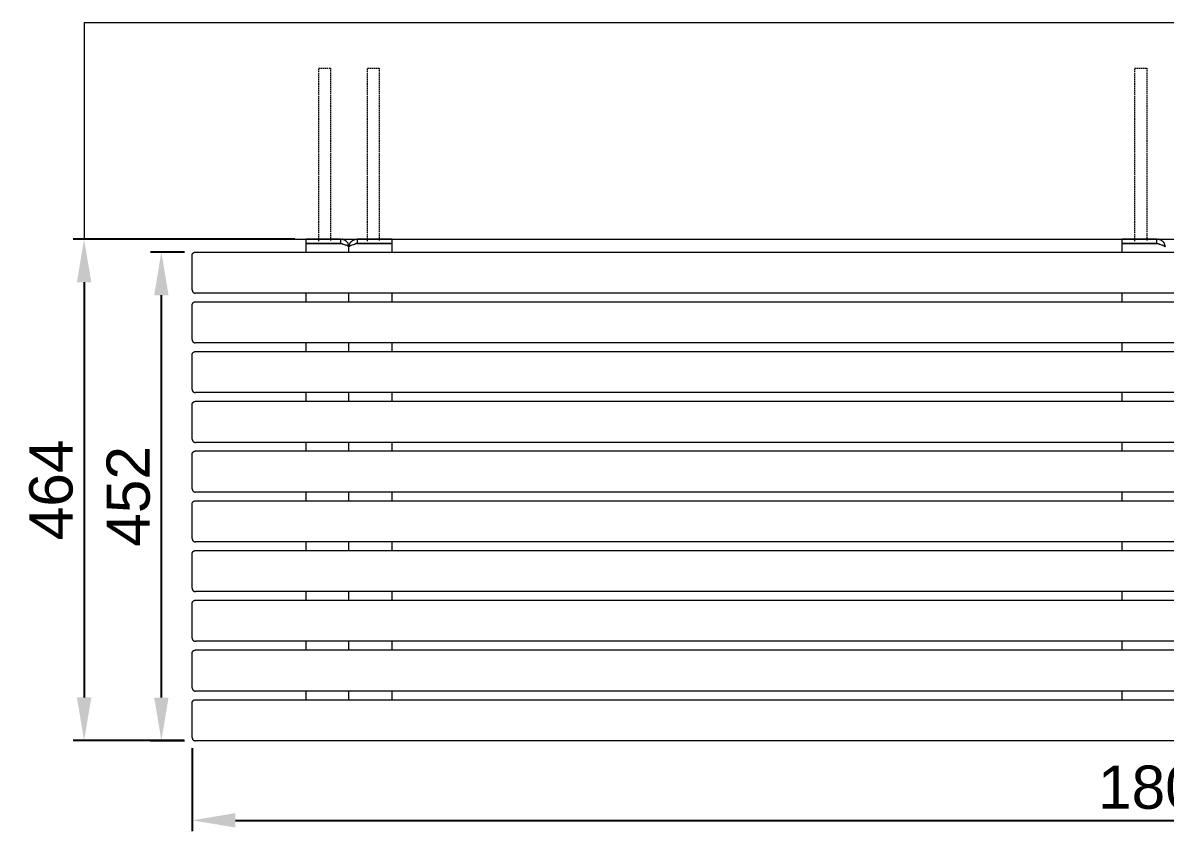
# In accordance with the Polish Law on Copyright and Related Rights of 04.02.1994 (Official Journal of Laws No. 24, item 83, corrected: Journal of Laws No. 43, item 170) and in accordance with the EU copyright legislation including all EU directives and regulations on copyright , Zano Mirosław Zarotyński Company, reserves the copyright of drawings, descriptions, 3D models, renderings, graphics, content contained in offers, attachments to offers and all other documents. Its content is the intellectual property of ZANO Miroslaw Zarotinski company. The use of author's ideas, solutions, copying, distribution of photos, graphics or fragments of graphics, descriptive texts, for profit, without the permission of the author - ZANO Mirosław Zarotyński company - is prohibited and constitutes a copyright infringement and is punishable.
# Model space of a CAD drawing. Header units: millimetres. Extents: x -244 to 4312, y 246 to 2799.
# Drawn here: x 3 to 1060, y 246 to 994 of the extents above; entities that cross this region are included whole.
import ezdxf

# ---------------------------------------------------------------- set-up
doc = ezdxf.new("R2010")
doc.units = ezdxf.units.MM
doc.linetypes.add('HIDDEN', pattern=[1.905, 1.27, -0.635])
for name, color, linetype, lineweight in [('ZANO_R', 7, 'Continuous', 0), ('ZANO_R_przerywana', 7, 'HIDDEN', 0), ('ZANO_W', 1, 'Continuous', 0)]:
    doc.layers.add(name, color=color, linetype=linetype, lineweight=lineweight)
doc.styles.add('Arial', font='arial.ttf')
doc.styles.get("Standard").update_dxf_attribs({"font": 'ARIALUNI.TTF'})
doc.dimstyles.new('pl i ang', dxfattribs={"dimtxt": 50, "dimasz": 50, "dimexe": 1.25, "dimexo": 0.625, "dimgap": 10, "dimtad": 1, "dimtoh": 1, "dimtxsty": 'Standard', "dimcen": 2.5, "dimclrd": 1, "dimclre": 1, "dimclrt": 1, "dimadec": 0, "dimazin": 0, "dimtfac": 1, "dimtmove": 0, "dimatfit": 3, "dimfxl": 1, "dimarcsym": 1})

# ---------------------------------------------------------------- blocks, each defined once
blk = doc.blocks.new('*D440')
at = {"layer": 'ZANO_W', "color": 1, "lineweight": -2}
for p, q in [((255, 793.6), (50, 793.6)), ((60, 753.6), (60, 369.7)), ((152.1, 329.7), (50, 329.7))]:
    blk.add_line(p, q, dxfattribs=at)
at = {"layer": 'ZANO_W', "color": 1}
for points in [[(66.7, 753.6), (53.3, 753.6), (60, 793.6)], [(53.3, 369.7), (66.7, 369.7), (60, 329.7)]]:
    blk.add_solid(points, dxfattribs=at)
at = {"layer": 'ZANO_W', "color": 1, "insert": (29.6, 561.6), "char_height": 40, "attachment_point": 5, "rotation": 90, "style": 'Arial'}
blk.add_mtext('464', dxfattribs=at)
blk = doc.blocks.new('*D441')
at = {"layer": 'ZANO_W', "color": 1, "lineweight": -2}
for p, q in [((160, 322.6), (160, 246)), ((1960, 322.6), (1960, 246)), ((200, 256), (1920, 256))]:
    blk.add_line(p, q, dxfattribs=at)
at = {"layer": 'ZANO_W', "color": 1}
for points in [[(200, 262.7), (200, 249.3), (160, 256)], [(1920, 249.3), (1920, 262.7), (1960, 256)]]:
    blk.add_solid(points, dxfattribs=at)
at = {"layer": 'ZANO_W', "color": 1, "insert": (1060, 286.4), "char_height": 40, "attachment_point": 5, "style": 'Arial'}
blk.add_mtext('1800', dxfattribs=at)
blk = doc.blocks.new('*D442')
at = {"layer": 'ZANO_W', "color": 1, "lineweight": -2}
for p, q in [((153, 781.6), (121.5, 781.6)), ((131.5, 369.6), (131.5, 741.6)), ((153, 329.6), (121.5, 329.6))]:
    blk.add_line(p, q, dxfattribs=at)
at = {"layer": 'ZANO_W', "color": 1}
for points in [[(138.1, 741.6), (124.8, 741.6), (131.5, 781.6)], [(124.8, 369.6), (138.1, 369.6), (131.5, 329.6)]]:
    blk.add_solid(points, dxfattribs=at)
at = {"layer": 'ZANO_W', "color": 1, "insert": (101, 555.6), "char_height": 40, "attachment_point": 5, "rotation": 90, "style": 'Arial'}
blk.add_mtext('452', dxfattribs=at)

msp = doc.modelspace()

# ---------------------------------------------------------------- linework, layer by layer
at = {"layer": 'ZANO_R'}
for p, q in [((60, 993.6), (60, 793.6)), ((2060, 993.6), (60, 993.6)), ((60, 793.6), (2060, 793.6)), ((297.4, 793.6), (265, 793.6)), ((265, 793.6), (265, 789.6)), ((297.4, 793.6), (297.6, 793.6)), ((297.4, 789.6), (297.4, 793.6)), ((297.6, 793.6), (297.9, 793.6)), ((297.9, 793.6), (298.1, 793.5)), ((298.1, 793.5), (298.3, 793.5)), ((298.3, 793.5), (298.6, 793.5)), ((298.6, 793.5), (298.8, 793.4)), ((299, 793.4), (298.8, 793.4)), ((299.2, 793.4), (299, 793.4)), ((299.3, 793.3), (299.2, 793.4)), ((299.3, 793.3), (299.6, 793.3)), ((299.6, 793.3), (299.8, 793.2)), ((299.8, 793.2), (300, 793.1)), ((300.3, 793), (300, 793.1)), ((300.5, 792.9), (300.3, 793)), ((300.7, 792.8), (300.5, 792.9)), ((301, 792.7), (300.7, 792.8)), ((301.2, 792.6), (301, 792.7)), ((301.4, 792.4), (301.2, 792.6)), ((308.5, 792.4), (308.7, 792.5)), ((308.7, 792.5), (308.9, 792.6)), ((308.9, 792.6), (309.1, 792.7)), ((309.1, 792.7), (309.4, 792.8)), ((309.4, 792.8), (309.6, 792.9)), ((309.6, 792.9), (309.8, 793)), ((309.8, 793), (310, 793.1)), ((310, 793.1), (310.2, 793.2)), ((310.2, 793.2), (310.4, 793.2)), ((310.4, 793.2), (310.6, 793.3)), ((310.6, 793.3), (310.8, 793.3)), ((310.8, 793.3), (310.9, 793.4)), ((310.9, 793.4), (311.1, 793.4)), ((311.1, 793.4), (311.4, 793.5)), ((311.4, 793.5), (311.6, 793.5)), ((311.6, 793.5), (311.9, 793.5)), ((311.9, 793.5), (312.1, 793.6)), ((312.1, 793.6), (312.4, 793.6)), ((312.4, 793.6), (312.6, 793.6)), ((312.6, 793.6), (312.6, 789.6)), ((345, 793.6), (312.6, 793.6)), ((345, 789.6), (345, 793.6)), ((1052.4, 793.6), (1020, 793.6)), ((1020, 793.6), (1020, 789.6)), ((1052.4, 793.6), (1052.6, 793.6)), ((1052.4, 789.6), (1052.4, 793.6)), ((1052.6, 793.6), (1052.9, 793.6)), ((1052.9, 793.6), (1053.1, 793.5)), ((1053.1, 793.5), (1053.3, 793.5)), ((1053.3, 793.5), (1053.6, 793.5)), ((1053.6, 793.5), (1053.8, 793.4)), ((1054, 793.4), (1053.8, 793.4)), ((1054.2, 793.4), (1054, 793.4)), ((1054.3, 793.3), (1054.2, 793.4)), ((1054.3, 793.3), (1054.6, 793.3)), ((1054.6, 793.3), (1054.8, 793.2)), ((1054.8, 793.2), (1055, 793.1)), ((1055.3, 793), (1055, 793.1)), ((1055.5, 792.9), (1055.3, 793)), ((1055.7, 792.8), (1055.5, 792.9)), ((1056, 792.7), (1055.7, 792.8)), ((1056.2, 792.6), (1056, 792.7)), ((1056.4, 792.4), (1056.2, 792.6)), ((297.4, 789.6), (265, 789.6)), ((265, 789.5), (297.4, 789.5)), ((265, 789.5), (265, 781.6)), ((297.4, 789.6), (297.5, 789.6)), ((300.8, 788.4), (297.4, 789.5)), ((297.5, 789.6), (297.7, 789.6)), ((297.7, 789.6), (297.8, 789.5)), ((297.8, 789.5), (297.9, 789.5)), ((297.9, 789.5), (298, 789.5)), ((298, 789.5), (298.1, 789.5)), ((298.1, 789.5), (298.3, 789.5)), ((298.3, 789.5), (298.4, 789.4)), ((298.4, 789.4), (298.5, 789.4)), ((298.5, 789.4), (298.6, 789.4)), ((298.6, 789.4), (298.7, 789.3)), ((298.7, 789.3), (298.9, 789.3)), ((298.9, 789.3), (299, 789.2)), ((299, 789.2), (299.1, 789.2)), ((299.1, 789.2), (299.2, 789.1)), ((299.2, 789.1), (299.3, 789)), ((299.3, 789), (299.4, 789)), ((299.4, 789), (299.5, 788.9)), ((299.5, 788.9), (299.6, 788.8)), ((301.9, 788), (300.8, 788.4)), ((301.6, 792.3), (301.4, 792.4)), ((301.8, 792.1), (301.6, 792.3)), ((302, 792), (301.8, 792.1)), ((302.4, 787.9), (301.9, 788)), ((302.2, 791.8), (302, 792)), ((302.4, 791.7), (302.2, 791.8)), ((302.6, 791.5), (302.4, 791.7)), ((302.9, 787.7), (302.4, 787.9)), ((302.8, 791.3), (302.6, 791.5)), ((303, 791.1), (302.8, 791.3)), ((303.3, 787.5), (302.9, 787.7)), ((303, 791.1), (303.1, 791)), ((303.1, 791), (303.3, 790.8)), ((303.3, 790.8), (303.5, 790.6)), ((303.5, 787.4), (303.3, 787.5)), ((303.6, 790.4), (303.5, 790.6)), ((303.7, 787.3), (303.5, 787.4)), ((303.7, 790.3), (303.6, 790.4)), ((303.8, 790.1), (303.7, 790.3)), ((303.8, 787.2), (303.7, 787.3)), ((303.8, 790.1), (303.9, 790)), ((304, 787.1), (303.8, 787.2)), ((303.9, 790), (304, 789.8)), ((304, 789.8), (304.1, 789.6)), ((304.1, 787), (304, 787.1)), ((304.2, 789.4), (304.1, 789.6)), ((304.2, 787), (304.1, 787)), ((304.3, 789.2), (304.2, 789.4)), ((304.3, 787), (304.2, 787)), ((304.4, 789), (304.3, 789.2)), ((304.3, 786.9), (304.3, 787)), ((304.4, 786.9), (304.3, 786.9)), ((304.5, 788.8), (304.4, 789)), ((304.4, 786.8), (304.4, 786.9)), ((304.5, 786.8), (304.4, 786.8)), ((304.6, 788.5), (304.5, 788.8)), ((304.5, 786.7), (304.5, 786.8)), ((304.6, 786.7), (304.5, 786.7)), ((304.6, 788.3), (304.6, 788.5)), ((304.7, 788.1), (304.6, 788.3)), ((304.7, 786.6), (304.6, 786.7)), ((304.6, 786.7), (304.6, 786.7)), ((304.8, 787.8), (304.7, 788.1)), ((304.8, 786.5), (304.7, 786.6)), ((304.7, 786.6), (304.7, 786.6)), ((304.8, 787.6), (304.8, 787.8)), ((304.9, 787.4), (304.8, 787.6)), ((304.8, 786.4), (304.8, 786.5)), ((304.8, 786.5), (304.8, 786.5)), ((304.8, 786.5), (304.8, 786.5)), ((304.8, 786.5), (304.8, 786.5)), ((304.9, 786.4), (304.8, 786.4)), ((304.8, 786.4), (304.8, 786.4)), ((304.9, 787.4), (304.9, 787.2)), ((304.9, 787.2), (304.9, 787)), ((304.9, 787), (305, 786.8)), ((304.9, 786.3), (304.9, 786.4)), ((304.9, 786.4), (304.9, 786.4)), ((304.9, 786.4), (304.9, 786.4)), ((304.9, 786.3), (304.9, 786.3)), ((304.9, 786.3), (304.9, 786.3)), ((304.9, 786.3), (304.9, 786.3)), ((305, 786.7), (305.1, 787)), ((305, 786.5), (305, 786.8)), ((305, 786.5), (305, 786.7)), ((305, 786.2), (305, 786.5)), ((305, 786.3), (305, 786.5)), ((305, 786), (305, 786.3)), ((305, 786), (305, 786.2)), ((305, 786), (305, 786)), ((305, 786), (305, 786)), ((305, 781.6), (305, 786)), ((305.1, 787.5), (305.2, 787.7)), ((305.1, 787.2), (305.1, 787.5)), ((305.1, 787), (305.1, 787.2)), ((305.2, 786.4), (305.1, 786.4)), ((305.1, 786.4), (305.1, 786.4)), ((305.1, 786.4), (305.1, 786.4)), ((305.1, 786.4), (305.1, 786.3)), ((305.1, 786.3), (305.1, 786.3)), ((305.1, 786.3), (305.1, 786.3)), ((305.2, 787.7), (305.3, 787.9)), ((305.3, 786.6), (305.2, 786.5)), ((305.2, 786.5), (305.2, 786.5)), ((305.2, 786.5), (305.2, 786.5)), ((305.2, 786.5), (305.2, 786.5)), ((305.2, 786.5), (305.2, 786.4)), ((305.3, 788.2), (305.4, 788.4)), ((305.3, 787.9), (305.3, 788.2)), ((305.4, 786.7), (305.3, 786.6)), ((305.3, 786.6), (305.3, 786.6)), ((305.3, 786.6), (305.3, 786.6)), ((305.4, 788.4), (305.5, 788.6)), ((305.5, 786.8), (305.4, 786.7)), ((305.4, 786.7), (305.4, 786.7)), ((305.5, 788.6), (305.6, 788.9)), ((305.6, 786.9), (305.5, 786.8)), ((305.5, 786.8), (305.5, 786.8)), ((305.6, 788.9), (305.7, 789.1)), ((305.7, 786.9), (305.6, 786.9)), ((305.6, 786.9), (305.6, 786.9)), ((305.7, 789.1), (305.8, 789.3)), ((305.8, 787), (305.7, 786.9)), ((305.8, 789.3), (305.9, 789.6)), ((305.9, 787.1), (305.8, 787)), ((305.8, 787), (305.8, 787)), ((305.9, 789.6), (306, 789.8)), ((306.1, 787.2), (305.9, 787.1)), ((306, 789.8), (306.1, 790)), ((306.1, 790), (306.3, 790.2)), ((306.2, 787.2), (306.1, 787.2)), ((306.4, 787.3), (306.2, 787.2)), ((306.3, 790.2), (306.4, 790.3)), ((306.4, 790.3), (306.5, 790.5)), ((306.6, 787.4), (306.4, 787.3)), ((306.5, 790.5), (306.6, 790.6)), ((306.6, 790.6), (306.7, 790.8)), ((306.7, 787.5), (306.6, 787.4)), ((306.7, 790.8), (306.8, 790.9)), ((307.1, 787.7), (306.7, 787.5)), ((306.8, 790.9), (307, 791.1)), ((307, 791.1), (307.1, 791.3)), ((307.1, 791.3), (307.3, 791.4)), ((307.6, 787.9), (307.1, 787.7)), ((307.3, 791.4), (307.5, 791.6)), ((307.5, 791.6), (307.7, 791.8)), ((308.1, 788), (307.6, 787.9)), ((307.7, 791.8), (307.9, 791.9)), ((307.9, 791.9), (308.1, 792.1)), ((308.1, 792.1), (308.3, 792.2)), ((309.2, 788.4), (308.1, 788)), ((308.3, 792.2), (308.5, 792.4)), ((312.6, 789.5), (309.2, 788.4)), ((310.5, 788.9), (310.4, 788.8)), ((310.6, 789), (310.5, 788.9)), ((310.7, 789), (310.6, 789)), ((310.8, 789.1), (310.7, 789)), ((310.9, 789.2), (310.8, 789.1)), ((311, 789.2), (310.9, 789.2)), ((311.1, 789.3), (311, 789.2)), ((311.3, 789.3), (311.1, 789.3)), ((311.4, 789.4), (311.3, 789.3)), ((311.5, 789.4), (311.4, 789.4)), ((311.6, 789.4), (311.5, 789.4)), ((311.7, 789.5), (311.6, 789.4)), ((311.9, 789.5), (311.7, 789.5)), ((312, 789.5), (311.9, 789.5)), ((312.1, 789.5), (312, 789.5)), ((312.2, 789.5), (312.1, 789.5)), ((312.4, 789.6), (312.2, 789.5)), ((312.5, 789.6), (312.4, 789.6)), ((312.6, 789.6), (312.5, 789.6)), ((345, 789.6), (312.6, 789.6)), ((312.6, 789.5), (345, 789.5)), ((345, 781.6), (345, 789.5)), ((1052.4, 789.6), (1020, 789.6)), ((1020, 789.5), (1052.4, 789.5)), ((1020, 789.5), (1020, 781.6)), ((1052.4, 789.6), (1052.5, 789.6)), ((1055.2, 788.6), (1052.4, 789.5)), ((1052.5, 789.6), (1052.7, 789.6)), ((1052.7, 789.6), (1052.8, 789.5)), ((1052.8, 789.5), (1052.9, 789.5)), ((1052.9, 789.5), (1053, 789.5)), ((1053, 789.5), (1053.1, 789.5)), ((1053.1, 789.5), (1053.3, 789.5)), ((1053.3, 789.5), (1053.4, 789.4)), ((1053.4, 789.4), (1053.5, 789.4)), ((1053.5, 789.4), (1053.6, 789.4)), ((1053.6, 789.4), (1053.7, 789.3)), ((1053.7, 789.3), (1053.9, 789.3)), ((1053.9, 789.3), (1054, 789.2)), ((1054, 789.2), (1054.1, 789.2)), ((1054.1, 789.2), (1054.2, 789.1)), ((1054.2, 789.1), (1054.3, 789)), ((1054.3, 789), (1054.4, 789)), ((1054.4, 789), (1054.5, 788.9)), ((1054.5, 788.9), (1054.6, 788.8)), ((1056.1, 788.3), (1055.2, 788.6)), ((1057, 788), (1056.1, 788.3)), ((1056.6, 792.3), (1056.4, 792.4)), ((1056.8, 792.1), (1056.6, 792.3)), ((1057, 792), (1056.8, 792.1)), ((1057.2, 791.8), (1057, 792)), ((1057.4, 787.9), (1057, 788)), ((1057.4, 791.7), (1057.2, 791.8)), ((1057.6, 791.5), (1057.4, 791.7)), ((1057.8, 787.7), (1057.4, 787.9)), ((1057.8, 791.3), (1057.6, 791.5)), ((1058, 791.1), (1057.8, 791.3)), ((1058.1, 787.6), (1057.8, 787.7)), ((1058, 791.1), (1058.1, 791)), ((1058.1, 791), (1058.3, 790.8)), ((1058.5, 787.4), (1058.1, 787.6)), ((1058.3, 790.8), (1058.5, 790.6)), ((1058.6, 790.4), (1058.5, 790.6)), ((1058.7, 787.3), (1058.5, 787.4)), ((1058.7, 790.3), (1058.6, 790.4)), ((1058.8, 790.1), (1058.7, 790.3)), ((1058.9, 787.2), (1058.7, 787.3)), ((1058.8, 790.1), (1058.9, 790)), ((1058.9, 790), (1059, 789.8)), ((1059, 787.1), (1058.9, 787.2)), ((1059, 789.8), (1059.1, 789.6)), ((1059.1, 787.1), (1059, 787.1)), ((1059.2, 789.4), (1059.1, 789.6)), ((1059.2, 787), (1059.1, 787.1)), ((1059.3, 789.2), (1059.2, 789.4)), ((1059.3, 786.9), (1059.2, 787)), ((1059.4, 789), (1059.3, 789.2)), ((1059.4, 786.9), (1059.3, 786.9)), ((1059.5, 788.8), (1059.4, 789)), ((1059.4, 786.9), (1059.5, 786.8)), ((1059.6, 788.5), (1059.5, 788.8)), ((1059.6, 786.7), (1059.5, 786.8)), ((1059.5, 786.8), (1059.5, 786.8)), ((1059.5, 786.8), (1059.5, 786.8)), ((1059.6, 788.3), (1059.6, 788.5)), ((1059.7, 788.1), (1059.6, 788.3)), ((1059.7, 786.6), (1059.6, 786.7)), ((1059.6, 786.7), (1059.6, 786.7)), ((1059.8, 787.8), (1059.7, 788.1)), ((1059.8, 786.5), (1059.7, 786.6)), ((1059.7, 786.6), (1059.7, 786.6)), ((1059.7, 786.6), (1059.7, 786.6)), ((1059.8, 787.6), (1059.8, 787.8)), ((1059.9, 787.4), (1059.8, 787.6)), ((1059.8, 786.4), (1059.8, 786.5)), ((1059.8, 786.5), (1059.8, 786.5)), ((1059.9, 786.4), (1059.8, 786.4)), ((1059.9, 787.4), (1059.9, 787.2)), ((1059.9, 787.2), (1059.9, 787)), ((1059.9, 787), (1060, 786.8)), ((1059.9, 786.3), (1059.9, 786.4)), ((1059.9, 786.4), (1059.9, 786.4)), ((1059.9, 786.3), (1059.9, 786.3)), ((160, 779.1), (160.1, 779.2)), ((160, 779), (160, 779.1)), ((160, 778.9), (160, 779)), ((160, 778.8), (160, 778.9)), ((160, 778.7), (160, 778.8)), ((160, 778.6), (160, 778.7)), ((160, 746.6), (160, 778.6)), ((160.1, 779.5), (160.2, 779.6)), ((160.1, 779.4), (160.1, 779.5)), ((160.1, 779.3), (160.1, 779.4)), ((160.1, 779.2), (160.1, 779.3)), ((160.2, 779.7), (160.3, 779.8)), ((160.2, 779.6), (160.2, 779.7)), ((160.3, 779.9), (160.4, 780)), ((160.3, 779.8), (160.3, 779.9)), ((160.3, 779.9), (160.3, 779.9)), ((160.4, 780.1), (160.5, 780.2)), ((160.4, 780), (160.4, 780.1)), ((160.5, 780.2), (160.6, 780.3)), ((160.6, 780.4), (160.7, 780.5)), ((160.6, 780.3), (160.6, 780.4)), ((160.7, 780.5), (160.8, 780.6)), ((160.7, 780.5), (160.7, 780.5)), ((160.8, 780.6), (160.9, 780.7)), ((160.9, 780.7), (161, 780.8)), ((161, 780.8), (161.1, 780.9)), ((161, 780.8), (161, 780.8)), ((161.1, 780.9), (161.2, 781)), ((161.2, 781), (161.3, 781)), ((161.3, 781), (161.4, 781.1)), ((161.4, 781.1), (161.5, 781.2)), ((161.4, 781.1), (161.4, 781.1)), ((161.5, 781.2), (161.6, 781.2)), ((161.6, 781.2), (161.7, 781.3)), ((161.7, 781.3), (161.8, 781.3)), ((161.8, 781.3), (161.9, 781.4)), ((161.9, 781.4), (162, 781.4)), ((162, 781.4), (162.1, 781.4)), ((162.1, 781.4), (162.2, 781.5)), ((162.2, 781.5), (162.3, 781.5)), ((162.3, 781.5), (162.4, 781.5)), ((162.4, 781.5), (162.5, 781.5)), ((162.5, 781.5), (162.6, 781.5)), ((162.6, 781.5), (162.7, 781.6)), ((162.7, 781.6), (162.8, 781.6)), ((162.8, 781.6), (162.9, 781.6)), ((162.9, 781.6), (163, 781.6)), ((163, 781.6), (1957, 781.6)), ((160, 746.6), (160, 746.5)), ((160, 746.5), (160, 746.4)), ((160, 746.4), (160, 746.3)), ((160, 746.3), (160, 746.2)), ((160, 746.2), (160, 746.1)), ((160, 746.1), (160.1, 746)), ((160.1, 746), (160.1, 745.9)), ((160.1, 745.9), (160.1, 745.8)), ((160.1, 745.8), (160.1, 745.7)), ((160.1, 745.7), (160.2, 745.6)), ((160.2, 745.6), (160.2, 745.5)), ((160.2, 745.5), (160.3, 745.4)), ((160.3, 745.4), (160.3, 745.3)), ((160.3, 745.3), (160.3, 745.2)), ((160.3, 745.2), (160.4, 745.1)), ((160.4, 745.1), (160.4, 745)), ((160.4, 745), (160.5, 744.9)), ((160.5, 744.9), (160.6, 744.8)), ((160.6, 744.8), (160.6, 744.8)), ((160.6, 744.8), (160.7, 744.7)), ((160.7, 744.7), (160.7, 744.6)), ((160.7, 744.6), (160.8, 744.5)), ((160.8, 744.5), (160.9, 744.4)), ((160.9, 744.4), (161, 744.4)), ((161, 744.4), (161, 744.3)), ((161, 744.3), (161.1, 744.2)), ((161.1, 744.2), (161.2, 744.2)), ((161.2, 744.2), (161.3, 744.1)), ((161.3, 744.1), (161.4, 744.1)), ((161.4, 744.1), (161.4, 744)), ((161.4, 744), (161.5, 744)), ((161.5, 744), (161.6, 743.9)), ((161.6, 743.9), (161.7, 743.9)), ((161.7, 743.9), (161.8, 743.8)), ((161.8, 743.8), (161.9, 743.8)), ((161.9, 743.8), (162, 743.7)), ((162, 743.7), (162.1, 743.7)), ((162.1, 743.7), (162.2, 743.7)), ((162.2, 743.7), (162.3, 743.7)), ((162.3, 743.7), (162.4, 743.6)), ((162.4, 743.6), (162.5, 743.6)), ((162.5, 743.6), (162.6, 743.6)), ((162.6, 743.6), (162.7, 743.6)), ((162.7, 743.6), (162.8, 743.6)), ((162.8, 743.6), (162.9, 743.6)), ((162.9, 743.6), (163, 743.6)), ((1957, 743.6), (163, 743.6)), ((265, 743.6), (265, 735.6)), ((305, 735.6), (305, 743.6)), ((345, 735.6), (345, 743.6)), ((1020, 743.6), (1020, 735.6)), ((160, 733.1), (160.1, 733.2)), ((160, 733), (160, 733.1)), ((160, 732.9), (160, 733)), ((160, 732.8), (160, 732.9)), ((160, 732.7), (160, 732.8)), ((160, 732.6), (160, 732.7)), ((160, 700.6), (160, 732.6)), ((160.1, 733.5), (160.2, 733.6)), ((160.1, 733.4), (160.1, 733.5)), ((160.1, 733.3), (160.1, 733.4)), ((160.1, 733.2), (160.1, 733.3)), ((160.2, 733.7), (160.3, 733.8)), ((160.2, 733.6), (160.2, 733.7)), ((160.3, 733.9), (160.4, 734)), ((160.3, 733.8), (160.3, 733.9)), ((160.3, 733.9), (160.3, 733.9)), ((160.4, 734.1), (160.5, 734.2)), ((160.4, 734), (160.4, 734.1)), ((160.5, 734.2), (160.6, 734.3)), ((160.6, 734.4), (160.7, 734.5)), ((160.6, 734.3), (160.6, 734.4)), ((160.7, 734.5), (160.8, 734.6)), ((160.7, 734.5), (160.7, 734.5)), ((160.8, 734.6), (160.9, 734.7)), ((160.9, 734.7), (161, 734.8)), ((161, 734.8), (161.1, 734.9)), ((161, 734.8), (161, 734.8)), ((161.1, 734.9), (161.2, 735)), ((161.2, 735), (161.3, 735)), ((161.3, 735), (161.4, 735.1)), ((161.4, 735.1), (161.5, 735.2)), ((161.4, 735.1), (161.4, 735.1)), ((161.5, 735.2), (161.6, 735.2)), ((161.6, 735.2), (161.7, 735.3)), ((161.7, 735.3), (161.8, 735.3)), ((161.8, 735.3), (161.9, 735.4)), ((161.9, 735.4), (162, 735.4)), ((162, 735.4), (162.1, 735.4)), ((162.1, 735.4), (162.2, 735.5)), ((162.2, 735.5), (162.3, 735.5)), ((162.3, 735.5), (162.4, 735.5)), ((162.4, 735.5), (162.5, 735.5)), ((162.5, 735.5), (162.6, 735.5)), ((162.6, 735.5), (162.7, 735.6)), ((162.7, 735.6), (162.8, 735.6)), ((162.8, 735.6), (162.9, 735.6)), ((162.9, 735.6), (163, 735.6)), ((163, 735.6), (1957, 735.6)), ((160, 700.6), (160, 700.5)), ((160, 700.5), (160, 700.4)), ((160, 700.4), (160, 700.3)), ((160, 700.3), (160, 700.2)), ((160, 700.2), (160, 700.1)), ((160, 700.1), (160.1, 700)), ((160.1, 700), (160.1, 699.9)), ((160.1, 699.9), (160.1, 699.8)), ((160.1, 699.8), (160.1, 699.7)), ((160.1, 699.7), (160.2, 699.6)), ((160.2, 699.6), (160.2, 699.5)), ((160.2, 699.5), (160.3, 699.4)), ((160.3, 699.4), (160.3, 699.3)), ((160.3, 699.3), (160.3, 699.2)), ((160.3, 699.2), (160.4, 699.1)), ((160.4, 699.1), (160.4, 699)), ((160.4, 699), (160.5, 698.9)), ((160.5, 698.9), (160.6, 698.8)), ((160.6, 698.8), (160.6, 698.8)), ((160.6, 698.8), (160.7, 698.7)), ((160.7, 698.7), (160.7, 698.6)), ((160.7, 698.6), (160.8, 698.5)), ((160.8, 698.5), (160.9, 698.4)), ((160.9, 698.4), (161, 698.4)), ((161, 698.4), (161, 698.3)), ((161, 698.3), (161.1, 698.2)), ((161.1, 698.2), (161.2, 698.2)), ((161.2, 698.2), (161.3, 698.1)), ((161.3, 698.1), (161.4, 698.1)), ((161.4, 698.1), (161.4, 698)), ((161.4, 698), (161.5, 698)), ((161.5, 698), (161.6, 697.9)), ((161.6, 697.9), (161.7, 697.9)), ((161.7, 697.9), (161.8, 697.8)), ((161.8, 697.8), (161.9, 697.8)), ((161.9, 697.8), (162, 697.7)), ((162, 697.7), (162.1, 697.7)), ((162.1, 697.7), (162.2, 697.7)), ((162.2, 697.7), (162.3, 697.7)), ((162.3, 697.7), (162.4, 697.6)), ((162.4, 697.6), (162.5, 697.6)), ((162.5, 697.6), (162.6, 697.6)), ((162.6, 697.6), (162.7, 697.6)), ((162.7, 697.6), (162.8, 697.6)), ((162.8, 697.6), (162.9, 697.6)), ((162.9, 697.6), (163, 697.6)), ((1957, 697.6), (163, 697.6)), ((265, 697.6), (265, 689.6)), ((305, 689.6), (305, 697.6)), ((345, 689.6), (345, 697.6)), ((1020, 697.6), (1020, 689.6)), ((160, 687.1), (160.1, 687.2)), ((160, 687), (160, 687.1)), ((160, 686.9), (160, 687)), ((160, 686.8), (160, 686.9)), ((160.1, 687.5), (160.2, 687.6)), ((160.1, 687.4), (160.1, 687.5)), ((160.1, 687.3), (160.1, 687.4)), ((160.1, 687.2), (160.1, 687.3)), ((160.2, 687.7), (160.3, 687.8)), ((160.2, 687.6), (160.2, 687.7)), ((160.3, 687.9), (160.4, 688)), ((160.3, 687.8), (160.3, 687.9)), ((160.3, 687.9), (160.3, 687.9)), ((160.4, 688.1), (160.5, 688.2)), ((160.4, 688), (160.4, 688.1)), ((160.5, 688.2), (160.6, 688.3)), ((160.6, 688.4), (160.7, 688.5)), ((160.6, 688.3), (160.6, 688.4)), ((160.7, 688.5), (160.8, 688.6)), ((160.7, 688.5), (160.7, 688.5)), ((160.8, 688.6), (160.9, 688.7)), ((160.9, 688.7), (161, 688.8)), ((161, 688.8), (161.1, 688.9)), ((161, 688.8), (161, 688.8)), ((161.1, 688.9), (161.2, 689)), ((161.2, 689), (161.3, 689)), ((161.3, 689), (161.4, 689.1)), ((161.4, 689.1), (161.5, 689.2)), ((161.4, 689.1), (161.4, 689.1)), ((161.5, 689.2), (161.6, 689.2)), ((161.6, 689.2), (161.7, 689.3)), ((161.7, 689.3), (161.8, 689.3)), ((161.8, 689.3), (161.9, 689.4)), ((161.9, 689.4), (162, 689.4)), ((162, 689.4), (162.1, 689.4)), ((162.1, 689.4), (162.2, 689.5)), ((162.2, 689.5), (162.3, 689.5)), ((162.3, 689.5), (162.4, 689.5)), ((162.4, 689.5), (162.5, 689.5)), ((162.5, 689.5), (162.6, 689.5)), ((162.6, 689.5), (162.7, 689.6)), ((162.7, 689.6), (162.8, 689.6)), ((162.8, 689.6), (162.9, 689.6)), ((162.9, 689.6), (163, 689.6)), ((163, 689.6), (1957, 689.6)), ((160, 686.7), (160, 686.8)), ((160, 686.6), (160, 686.7)), ((160, 654.6), (160, 686.6)), ((160, 654.6), (160, 654.5)), ((160, 654.5), (160, 654.4)), ((160, 654.4), (160, 654.3)), ((160, 654.3), (160, 654.2)), ((160, 654.2), (160, 654.1)), ((160, 654.1), (160.1, 654)), ((160.1, 654), (160.1, 653.9)), ((160.1, 653.9), (160.1, 653.8)), ((160.1, 653.8), (160.1, 653.7)), ((160.1, 653.7), (160.2, 653.6)), ((160.2, 653.6), (160.2, 653.5)), ((160.2, 653.5), (160.3, 653.4)), ((160.3, 653.4), (160.3, 653.3)), ((160.3, 653.3), (160.3, 653.2)), ((160.3, 653.2), (160.4, 653.1)), ((160.4, 653.1), (160.4, 653)), ((160.4, 653), (160.5, 652.9)), ((160.5, 652.9), (160.6, 652.8)), ((160.6, 652.8), (160.6, 652.8)), ((160.6, 652.8), (160.7, 652.7)), ((160.7, 652.7), (160.7, 652.6)), ((160.7, 652.6), (160.8, 652.5)), ((160.8, 652.5), (160.9, 652.4)), ((160.9, 652.4), (161, 652.4)), ((161, 652.4), (161, 652.3)), ((161, 652.3), (161.1, 652.2)), ((161.1, 652.2), (161.2, 652.2)), ((161.2, 652.2), (161.3, 652.1)), ((161.3, 652.1), (161.4, 652.1)), ((161.4, 652.1), (161.4, 652)), ((161.4, 652), (161.5, 652)), ((161.5, 652), (161.6, 651.9)), ((161.6, 651.9), (161.7, 651.9)), ((161.7, 651.9), (161.8, 651.8)), ((161.8, 651.8), (161.9, 651.8)), ((161.9, 651.8), (162, 651.7)), ((162, 651.7), (162.1, 651.7)), ((162.1, 651.7), (162.2, 651.7)), ((162.2, 651.7), (162.3, 651.7)), ((162.3, 651.7), (162.4, 651.6)), ((162.4, 651.6), (162.5, 651.6)), ((162.5, 651.6), (162.6, 651.6)), ((162.6, 651.6), (162.7, 651.6)), ((162.7, 651.6), (162.8, 651.6)), ((162.8, 651.6), (162.9, 651.6)), ((162.9, 651.6), (163, 651.6)), ((1957, 651.6), (163, 651.6)), ((265, 651.6), (265, 643.6)), ((305, 643.6), (305, 651.6)), ((345, 643.6), (345, 651.6)), ((1020, 651.6), (1020, 643.6)), ((160, 641.1), (160.1, 641.2)), ((160, 641), (160, 641.1)), ((160, 640.9), (160, 641)), ((160, 640.8), (160, 640.9)), ((160, 640.7), (160, 640.8)), ((160, 640.6), (160, 640.7)), ((160, 608.6), (160, 640.6)), ((160.1, 641.5), (160.2, 641.6)), ((160.1, 641.4), (160.1, 641.5)), ((160.1, 641.3), (160.1, 641.4)), ((160.1, 641.2), (160.1, 641.3)), ((160.2, 641.7), (160.3, 641.8)), ((160.2, 641.6), (160.2, 641.7)), ((160.3, 641.9), (160.4, 642)), ((160.3, 641.8), (160.3, 641.9)), ((160.3, 641.9), (160.3, 641.9)), ((160.4, 642.1), (160.5, 642.2)), ((160.4, 642), (160.4, 642.1)), ((160.5, 642.2), (160.6, 642.3)), ((160.6, 642.4), (160.7, 642.5)), ((160.6, 642.3), (160.6, 642.4)), ((160.7, 642.5), (160.8, 642.6)), ((160.7, 642.5), (160.7, 642.5)), ((160.8, 642.6), (160.9, 642.7)), ((160.9, 642.7), (161, 642.8)), ((161, 642.8), (161.1, 642.9)), ((161, 642.8), (161, 642.8)), ((161.1, 642.9), (161.2, 643)), ((161.2, 643), (161.3, 643)), ((161.3, 643), (161.4, 643.1)), ((161.4, 643.1), (161.5, 643.2)), ((161.4, 643.1), (161.4, 643.1)), ((161.5, 643.2), (161.6, 643.2)), ((161.6, 643.2), (161.7, 643.3)), ((161.7, 643.3), (161.8, 643.3)), ((161.8, 643.3), (161.9, 643.4)), ((161.9, 643.4), (162, 643.4)), ((162, 643.4), (162.1, 643.4)), ((162.1, 643.4), (162.2, 643.5)), ((162.2, 643.5), (162.3, 643.5)), ((162.3, 643.5), (162.4, 643.5)), ((162.4, 643.5), (162.5, 643.5)), ((162.5, 643.5), (162.6, 643.5)), ((162.6, 643.5), (162.7, 643.6)), ((162.7, 643.6), (162.8, 643.6)), ((162.8, 643.6), (162.9, 643.6)), ((162.9, 643.6), (163, 643.6)), ((163, 643.6), (1957, 643.6)), ((160, 608.6), (160, 608.5)), ((160, 608.5), (160, 608.4)), ((160, 608.4), (160, 608.3)), ((160, 608.3), (160, 608.2)), ((160, 608.2), (160, 608.1)), ((160, 608.1), (160.1, 608)), ((160.1, 608), (160.1, 607.9)), ((160.1, 607.9), (160.1, 607.8)), ((160.1, 607.8), (160.1, 607.7)), ((160.1, 607.7), (160.2, 607.6)), ((160.2, 607.6), (160.2, 607.5)), ((160.2, 607.5), (160.3, 607.4)), ((160.3, 607.4), (160.3, 607.3)), ((160.3, 607.3), (160.3, 607.2)), ((160.3, 607.2), (160.4, 607.1)), ((160.4, 607.1), (160.4, 607)), ((160.4, 607), (160.5, 606.9)), ((160.5, 606.9), (160.6, 606.8)), ((160.6, 606.8), (160.6, 606.8)), ((160.6, 606.8), (160.7, 606.7)), ((160.7, 606.7), (160.7, 606.6)), ((160.7, 606.6), (160.8, 606.5)), ((160.8, 606.5), (160.9, 606.4)), ((160.9, 606.4), (161, 606.4)), ((161, 606.4), (161, 606.3)), ((161, 606.3), (161.1, 606.2)), ((161.1, 606.2), (161.2, 606.2)), ((161.2, 606.2), (161.3, 606.1)), ((161.3, 606.1), (161.4, 606.1)), ((161.4, 606.1), (161.4, 606)), ((161.4, 606), (161.5, 606)), ((161.5, 606), (161.6, 605.9)), ((161.6, 605.9), (161.7, 605.9)), ((161.7, 605.9), (161.8, 605.8)), ((161.8, 605.8), (161.9, 605.8)), ((161.9, 605.8), (162, 605.7)), ((162, 605.7), (162.1, 605.7)), ((162.1, 605.7), (162.2, 605.7)), ((162.2, 605.7), (162.3, 605.7)), ((162.3, 605.7), (162.4, 605.6)), ((162.4, 605.6), (162.5, 605.6)), ((162.5, 605.6), (162.6, 605.6)), ((162.6, 605.6), (162.7, 605.6)), ((162.7, 605.6), (162.8, 605.6)), ((162.8, 605.6), (162.9, 605.6)), ((162.9, 605.6), (163, 605.6)), ((1957, 605.6), (163, 605.6)), ((265, 605.6), (265, 597.6)), ((305, 597.6), (305, 605.6)), ((345, 597.6), (345, 605.6)), ((1020, 605.6), (1020, 597.6)), ((160, 595.1), (160.1, 595.2)), ((160, 595), (160, 595.1)), ((160, 594.9), (160, 595)), ((160, 594.8), (160, 594.9)), ((160, 594.7), (160, 594.8)), ((160, 594.6), (160, 594.7)), ((160, 562.6), (160, 594.6)), ((160.1, 595.5), (160.2, 595.6)), ((160.1, 595.4), (160.1, 595.5)), ((160.1, 595.3), (160.1, 595.4)), ((160.1, 595.2), (160.1, 595.3)), ((160.2, 595.7), (160.3, 595.8)), ((160.2, 595.6), (160.2, 595.7)), ((160.3, 595.9), (160.4, 596)), ((160.3, 595.8), (160.3, 595.9)), ((160.3, 595.9), (160.3, 595.9)), ((160.4, 596.1), (160.5, 596.2)), ((160.4, 596), (160.4, 596.1)), ((160.5, 596.2), (160.6, 596.3)), ((160.6, 596.4), (160.7, 596.5)), ((160.6, 596.3), (160.6, 596.4)), ((160.7, 596.5), (160.8, 596.6)), ((160.7, 596.5), (160.7, 596.5)), ((160.8, 596.6), (160.9, 596.7)), ((160.9, 596.7), (161, 596.8)), ((161, 596.8), (161.1, 596.9)), ((161, 596.8), (161, 596.8)), ((161.1, 596.9), (161.2, 597)), ((161.2, 597), (161.3, 597)), ((161.3, 597), (161.4, 597.1)), ((161.4, 597.1), (161.5, 597.2)), ((161.4, 597.1), (161.4, 597.1)), ((161.5, 597.2), (161.6, 597.2)), ((161.6, 597.2), (161.7, 597.3)), ((161.7, 597.3), (161.8, 597.3)), ((161.8, 597.3), (161.9, 597.4)), ((161.9, 597.4), (162, 597.4)), ((162, 597.4), (162.1, 597.4)), ((162.1, 597.4), (162.2, 597.5)), ((162.2, 597.5), (162.3, 597.5)), ((162.3, 597.5), (162.4, 597.5)), ((162.4, 597.5), (162.5, 597.5)), ((162.5, 597.5), (162.6, 597.5)), ((162.6, 597.5), (162.7, 597.6)), ((162.7, 597.6), (162.8, 597.6)), ((162.8, 597.6), (162.9, 597.6)), ((162.9, 597.6), (163, 597.6)), ((163, 597.6), (1957, 597.6)), ((160, 562.6), (160, 562.5)), ((160, 562.5), (160, 562.4)), ((160, 562.4), (160, 562.3)), ((160, 562.3), (160, 562.2)), ((160, 562.2), (160, 562.1)), ((160, 562.1), (160.1, 562)), ((160.1, 562), (160.1, 561.9)), ((160.1, 561.9), (160.1, 561.8)), ((160.1, 561.8), (160.1, 561.7)), ((160.1, 561.7), (160.2, 561.6)), ((160.2, 561.6), (160.2, 561.5)), ((160.2, 561.5), (160.3, 561.4)), ((160.3, 561.4), (160.3, 561.3)), ((160.3, 561.3), (160.3, 561.2)), ((160.3, 561.2), (160.4, 561.1)), ((160.4, 561.1), (160.4, 561)), ((160.4, 561), (160.5, 560.9)), ((160.5, 560.9), (160.6, 560.8)), ((160.6, 560.8), (160.6, 560.8)), ((160.6, 560.8), (160.7, 560.7)), ((160.7, 560.7), (160.7, 560.6)), ((160.7, 560.6), (160.8, 560.5)), ((160.8, 560.5), (160.9, 560.4)), ((160.9, 560.4), (161, 560.4)), ((161, 560.4), (161, 560.3)), ((161, 560.3), (161.1, 560.2)), ((161.1, 560.2), (161.2, 560.2)), ((161.2, 560.2), (161.3, 560.1)), ((161.3, 560.1), (161.4, 560.1)), ((161.4, 560.1), (161.4, 560)), ((160.1, 549.5), (160.2, 549.6)), ((160.1, 549.4), (160.1, 549.5)), ((160.2, 549.7), (160.3, 549.8)), ((160.2, 549.6), (160.2, 549.7)), ((160.3, 549.9), (160.4, 550)), ((160.3, 549.8), (160.3, 549.9)), ((160.3, 549.9), (160.3, 549.9)), ((160.4, 550.1), (160.5, 550.2)), ((160.4, 550), (160.4, 550.1)), ((160.5, 550.2), (160.6, 550.3)), ((160.6, 550.4), (160.7, 550.5)), ((160.6, 550.3), (160.6, 550.4)), ((160.7, 550.5), (160.8, 550.6)), ((160.7, 550.5), (160.7, 550.5)), ((160.8, 550.6), (160.9, 550.7)), ((160.9, 550.7), (161, 550.8)), ((161, 550.8), (161.1, 550.9)), ((161, 550.8), (161, 550.8)), ((161.1, 550.9), (161.2, 551)), ((161.2, 551), (161.3, 551)), ((161.3, 551), (161.4, 551.1)), ((161.4, 560), (161.5, 560)), ((161.4, 551.1), (161.5, 551.2)), ((161.4, 551.1), (161.4, 551.1)), ((161.5, 560), (161.6, 559.9)), ((161.5, 551.2), (161.6, 551.2)), ((161.6, 559.9), (161.7, 559.9)), ((161.6, 551.2), (161.7, 551.3)), ((161.7, 559.9), (161.8, 559.8)), ((161.7, 551.3), (161.8, 551.3)), ((161.8, 559.8), (161.9, 559.8)), ((161.8, 551.3), (161.9, 551.4)), ((161.9, 559.8), (162, 559.7)), ((161.9, 551.4), (162, 551.4)), ((162, 559.7), (162.1, 559.7)), ((162, 551.4), (162.1, 551.4)), ((162.1, 559.7), (162.2, 559.7)), ((162.1, 551.4), (162.2, 551.5)), ((162.2, 559.7), (162.3, 559.7)), ((162.2, 551.5), (162.3, 551.5)), ((162.3, 559.7), (162.4, 559.6)), ((162.3, 551.5), (162.4, 551.5)), ((162.4, 559.6), (162.5, 559.6)), ((162.4, 551.5), (162.5, 551.5)), ((162.5, 559.6), (162.6, 559.6)), ((162.5, 551.5), (162.6, 551.5)), ((162.6, 559.6), (162.7, 559.6)), ((162.6, 551.5), (162.7, 551.6)), ((162.7, 559.6), (162.8, 559.6)), ((162.7, 551.6), (162.8, 551.6)), ((162.8, 559.6), (162.9, 559.6)), ((162.8, 551.6), (162.9, 551.6)), ((162.9, 559.6), (163, 559.6)), ((162.9, 551.6), (163, 551.6)), ((1957, 559.6), (163, 559.6)), ((163, 551.6), (1957, 551.6)), ((265, 559.6), (265, 551.6)), ((305, 551.6), (305, 559.6)), ((345, 551.6), (345, 559.6)), ((1020, 559.6), (1020, 551.6)), ((160, 549.1), (160.1, 549.2)), ((160, 549), (160, 549.1)), ((160, 548.9), (160, 549)), ((160, 548.8), (160, 548.9)), ((160, 548.7), (160, 548.8)), ((160, 548.6), (160, 548.7)), ((160, 516.6), (160, 548.6)), ((160.1, 549.3), (160.1, 549.4)), ((160.1, 549.2), (160.1, 549.3)), ((160, 516.6), (160, 516.5)), ((160, 516.5), (160, 516.4)), ((160, 516.4), (160, 516.3)), ((160, 516.3), (160, 516.2)), ((160, 516.2), (160, 516.1)), ((160, 516.1), (160.1, 516)), ((160.1, 516), (160.1, 515.9)), ((160.1, 515.9), (160.1, 515.8)), ((160.1, 515.8), (160.1, 515.7)), ((160.1, 515.7), (160.2, 515.6)), ((160.2, 515.6), (160.2, 515.5)), ((160.2, 515.5), (160.3, 515.4)), ((160.3, 515.4), (160.3, 515.3)), ((160.3, 515.3), (160.3, 515.2)), ((160.3, 515.2), (160.4, 515.1)), ((160.4, 515.1), (160.4, 515)), ((160.4, 515), (160.5, 514.9)), ((160.5, 514.9), (160.6, 514.8)), ((160.6, 514.8), (160.6, 514.8)), ((160.6, 514.8), (160.7, 514.7)), ((160.7, 514.7), (160.7, 514.6)), ((160.7, 514.6), (160.8, 514.5)), ((160.8, 514.5), (160.9, 514.4)), ((160.9, 514.4), (161, 514.4)), ((161, 514.4), (161, 514.3)), ((161, 514.3), (161.1, 514.2)), ((161.1, 514.2), (161.2, 514.2)), ((161.2, 514.2), (161.3, 514.1)), ((161.3, 514.1), (161.4, 514.1)), ((161.4, 514.1), (161.4, 514)), ((161.4, 514), (161.5, 514)), ((161.5, 514), (161.6, 513.9)), ((161.6, 513.9), (161.7, 513.9)), ((161.7, 513.9), (161.8, 513.8)), ((161.8, 513.8), (161.9, 513.8)), ((161.9, 513.8), (162, 513.7)), ((162, 513.7), (162.1, 513.7)), ((162.1, 513.7), (162.2, 513.7)), ((162.2, 513.7), (162.3, 513.7)), ((162.3, 513.7), (162.4, 513.6)), ((162.4, 513.6), (162.5, 513.6)), ((162.5, 513.6), (162.6, 513.6)), ((162.6, 513.6), (162.7, 513.6)), ((162.7, 513.6), (162.8, 513.6)), ((162.8, 513.6), (162.9, 513.6)), ((162.9, 513.6), (163, 513.6)), ((1957, 513.6), (163, 513.6)), ((265, 513.6), (265, 505.6)), ((305, 505.6), (305, 513.6)), ((345, 505.6), (345, 513.6)), ((1020, 513.6), (1020, 505.6)), ((160, 503.1), (160.1, 503.2)), ((160, 503), (160, 503.1)), ((160, 502.9), (160, 503)), ((160, 502.8), (160, 502.9)), ((160, 502.7), (160, 502.8)), ((160, 502.6), (160, 502.7)), ((160, 470.6), (160, 502.6)), ((160.1, 503.5), (160.2, 503.6)), ((160.1, 503.4), (160.1, 503.5)), ((160.1, 503.3), (160.1, 503.4)), ((160.1, 503.2), (160.1, 503.3)), ((160.2, 503.7), (160.3, 503.8)), ((160.2, 503.6), (160.2, 503.7)), ((160.3, 503.9), (160.4, 504)), ((160.3, 503.8), (160.3, 503.9)), ((160.3, 503.9), (160.3, 503.9)), ((160.4, 504.1), (160.5, 504.2)), ((160.4, 504), (160.4, 504.1)), ((160.5, 504.2), (160.6, 504.3)), ((160.6, 504.4), (160.7, 504.5)), ((160.6, 504.3), (160.6, 504.4)), ((160.7, 504.5), (160.8, 504.6)), ((160.7, 504.5), (160.7, 504.5)), ((160.8, 504.6), (160.9, 504.7)), ((160.9, 504.7), (161, 504.8)), ((161, 504.8), (161.1, 504.9)), ((161, 504.8), (161, 504.8)), ((161.1, 504.9), (161.2, 505)), ((161.2, 505), (161.3, 505)), ((161.3, 505), (161.4, 505.1)), ((161.4, 505.1), (161.5, 505.2)), ((161.4, 505.1), (161.4, 505.1)), ((161.5, 505.2), (161.6, 505.2)), ((161.6, 505.2), (161.7, 505.3)), ((161.7, 505.3), (161.8, 505.3)), ((161.8, 505.3), (161.9, 505.4)), ((161.9, 505.4), (162, 505.4)), ((162, 505.4), (162.1, 505.4)), ((162.1, 505.4), (162.2, 505.5)), ((162.2, 505.5), (162.3, 505.5)), ((162.3, 505.5), (162.4, 505.5)), ((162.4, 505.5), (162.5, 505.5)), ((162.5, 505.5), (162.6, 505.5)), ((162.6, 505.5), (162.7, 505.6)), ((162.7, 505.6), (162.8, 505.6)), ((162.8, 505.6), (162.9, 505.6)), ((162.9, 505.6), (163, 505.6)), ((163, 505.6), (1957, 505.6)), ((160, 470.6), (160, 470.5)), ((160, 470.5), (160, 470.4)), ((160, 470.4), (160, 470.3)), ((160, 470.3), (160, 470.2)), ((160, 470.2), (160, 470.1)), ((160, 470.1), (160.1, 470)), ((160.1, 470), (160.1, 469.9)), ((160.1, 469.9), (160.1, 469.8)), ((160.1, 469.8), (160.1, 469.7)), ((160.1, 469.7), (160.2, 469.6)), ((160.2, 469.6), (160.2, 469.5)), ((160.2, 469.5), (160.3, 469.4)), ((160.3, 469.4), (160.3, 469.3)), ((160.3, 469.3), (160.3, 469.2)), ((160.3, 469.2), (160.4, 469.1)), ((160.4, 469.1), (160.4, 469)), ((160.4, 469), (160.5, 468.9)), ((160.5, 468.9), (160.6, 468.8)), ((160.6, 468.8), (160.6, 468.8)), ((160.6, 468.8), (160.7, 468.7)), ((160.7, 468.7), (160.7, 468.6)), ((160.7, 468.6), (160.8, 468.5)), ((160.8, 468.5), (160.9, 468.4)), ((160.9, 468.4), (161, 468.4)), ((161, 468.4), (161, 468.3)), ((161, 468.3), (161.1, 468.2)), ((161.1, 468.2), (161.2, 468.2)), ((161.2, 468.2), (161.3, 468.1)), ((161.3, 468.1), (161.4, 468.1)), ((161.4, 468.1), (161.4, 468)), ((161.4, 468), (161.5, 468)), ((161.5, 468), (161.6, 467.9)), ((161.6, 467.9), (161.7, 467.9)), ((161.7, 467.9), (161.8, 467.8)), ((161.8, 467.8), (161.9, 467.8)), ((161.9, 467.8), (162, 467.7)), ((162, 467.7), (162.1, 467.7)), ((162.1, 467.7), (162.2, 467.7)), ((162.2, 467.7), (162.3, 467.7)), ((162.3, 467.7), (162.4, 467.6)), ((162.4, 467.6), (162.5, 467.6)), ((162.5, 467.6), (162.6, 467.6)), ((162.6, 467.6), (162.7, 467.6)), ((162.7, 467.6), (162.8, 467.6)), ((162.8, 467.6), (162.9, 467.6)), ((162.9, 467.6), (163, 467.6)), ((1957, 467.6), (163, 467.6)), ((265, 467.6), (265, 459.6)), ((305, 459.6), (305, 467.6)), ((345, 459.6), (345, 467.6)), ((1020, 467.6), (1020, 459.6)), ((160, 457.1), (160.1, 457.2)), ((160, 457), (160, 457.1)), ((160, 456.9), (160, 457)), ((160, 456.8), (160, 456.9)), ((160, 456.7), (160, 456.8)), ((160, 456.6), (160, 456.7)), ((160, 424.6), (160, 456.6)), ((160.1, 457.5), (160.2, 457.6)), ((160.1, 457.4), (160.1, 457.5)), ((160.1, 457.3), (160.1, 457.4)), ((160.1, 457.2), (160.1, 457.3)), ((160.2, 457.7), (160.3, 457.8)), ((160.2, 457.6), (160.2, 457.7)), ((160.3, 457.9), (160.4, 458)), ((160.3, 457.8), (160.3, 457.9)), ((160.3, 457.9), (160.3, 457.9)), ((160.4, 458.1), (160.5, 458.2)), ((160.4, 458), (160.4, 458.1)), ((160.5, 458.2), (160.6, 458.3)), ((160.6, 458.4), (160.7, 458.5)), ((160.6, 458.3), (160.6, 458.4)), ((160.7, 458.5), (160.8, 458.6)), ((160.7, 458.5), (160.7, 458.5)), ((160.8, 458.6), (160.9, 458.7)), ((160.9, 458.7), (161, 458.8)), ((161, 458.8), (161.1, 458.9)), ((161, 458.8), (161, 458.8)), ((161.1, 458.9), (161.2, 459)), ((161.2, 459), (161.3, 459)), ((161.3, 459), (161.4, 459.1)), ((161.4, 459.1), (161.5, 459.2)), ((161.4, 459.1), (161.4, 459.1)), ((161.5, 459.2), (161.6, 459.2)), ((161.6, 459.2), (161.7, 459.3)), ((161.7, 459.3), (161.8, 459.3)), ((161.8, 459.3), (161.9, 459.4)), ((161.9, 459.4), (162, 459.4)), ((162, 459.4), (162.1, 459.4)), ((162.1, 459.4), (162.2, 459.5)), ((162.2, 459.5), (162.3, 459.5)), ((162.3, 459.5), (162.4, 459.5)), ((162.4, 459.5), (162.5, 459.5)), ((162.5, 459.5), (162.6, 459.5)), ((162.6, 459.5), (162.7, 459.6)), ((162.7, 459.6), (162.8, 459.6)), ((162.8, 459.6), (162.9, 459.6)), ((162.9, 459.6), (163, 459.6)), ((163, 459.6), (1957, 459.6)), ((160, 424.6), (160, 424.5)), ((160, 424.5), (160, 424.4)), ((160, 424.4), (160, 424.3)), ((160, 424.3), (160, 424.2)), ((160, 424.2), (160, 424.1)), ((160, 424.1), (160.1, 424)), ((160.1, 424), (160.1, 423.9)), ((160.1, 423.9), (160.1, 423.8)), ((160.1, 423.8), (160.1, 423.7)), ((160.1, 423.7), (160.2, 423.6)), ((160.2, 423.6), (160.2, 423.5)), ((160.2, 423.5), (160.3, 423.4)), ((160.3, 423.4), (160.3, 423.3)), ((160.3, 423.3), (160.3, 423.2)), ((160.3, 423.2), (160.4, 423.1)), ((160.4, 423.1), (160.4, 423)), ((160.4, 423), (160.5, 422.9)), ((160.5, 422.9), (160.6, 422.8)), ((160.6, 422.8), (160.6, 422.8)), ((160.6, 422.8), (160.7, 422.7)), ((160.7, 422.7), (160.7, 422.6)), ((160.4, 412.1), (160.5, 412.2)), ((160.4, 412), (160.4, 412.1)), ((160.5, 412.2), (160.6, 412.3)), ((160.6, 412.4), (160.7, 412.5)), ((160.6, 412.3), (160.6, 412.4)), ((160.7, 422.6), (160.8, 422.5)), ((160.7, 412.5), (160.8, 412.6)), ((160.7, 412.5), (160.7, 412.5)), ((160.8, 422.5), (160.9, 422.4)), ((160.8, 412.6), (160.9, 412.7)), ((160.9, 422.4), (161, 422.4)), ((160.9, 412.7), (161, 412.8)), ((161, 422.4), (161, 422.3)), ((161, 422.3), (161.1, 422.2)), ((161, 412.8), (161.1, 412.9)), ((161, 412.8), (161, 412.8)), ((161.1, 422.2), (161.2, 422.2)), ((161.1, 412.9), (161.2, 413)), ((161.2, 422.2), (161.3, 422.1)), ((161.2, 413), (161.3, 413)), ((161.3, 422.1), (161.4, 422.1)), ((161.3, 413), (161.4, 413.1)), ((161.4, 422.1), (161.4, 422)), ((161.4, 422), (161.5, 422)), ((161.4, 413.1), (161.5, 413.2)), ((161.4, 413.1), (161.4, 413.1)), ((161.5, 422), (161.6, 421.9)), ((161.5, 413.2), (161.6, 413.2)), ((161.6, 421.9), (161.7, 421.9)), ((161.6, 413.2), (161.7, 413.3)), ((161.7, 421.9), (161.8, 421.8)), ((161.7, 413.3), (161.8, 413.3)), ((161.8, 421.8), (161.9, 421.8)), ((161.8, 413.3), (161.9, 413.4)), ((161.9, 421.8), (162, 421.7)), ((161.9, 413.4), (162, 413.4)), ((162, 421.7), (162.1, 421.7)), ((162, 413.4), (162.1, 413.4)), ((162.1, 421.7), (162.2, 421.7)), ((162.1, 413.4), (162.2, 413.5)), ((162.2, 421.7), (162.3, 421.7)), ((162.2, 413.5), (162.3, 413.5)), ((162.3, 421.7), (162.4, 421.6)), ((162.3, 413.5), (162.4, 413.5)), ((162.4, 421.6), (162.5, 421.6)), ((162.4, 413.5), (162.5, 413.5)), ((162.5, 421.6), (162.6, 421.6)), ((162.5, 413.5), (162.6, 413.5)), ((162.6, 421.6), (162.7, 421.6)), ((162.6, 413.5), (162.7, 413.6)), ((162.7, 421.6), (162.8, 421.6)), ((162.7, 413.6), (162.8, 413.6)), ((162.8, 421.6), (162.9, 421.6)), ((162.8, 413.6), (162.9, 413.6)), ((162.9, 421.6), (163, 421.6)), ((162.9, 413.6), (163, 413.6)), ((1957, 421.6), (163, 421.6)), ((163, 413.6), (1957, 413.6)), ((265, 421.6), (265, 413.6)), ((305, 413.6), (305, 421.6)), ((345, 413.6), (345, 421.6)), ((1020, 421.6), (1020, 413.6)), ((160, 411.1), (160.1, 411.2)), ((160, 411), (160, 411.1)), ((160, 410.9), (160, 411)), ((160, 410.8), (160, 410.9)), ((160, 410.7), (160, 410.8)), ((160, 410.6), (160, 410.7)), ((160, 378.6), (160, 410.6)), ((160.1, 411.5), (160.2, 411.6)), ((160.1, 411.4), (160.1, 411.5)), ((160.1, 411.3), (160.1, 411.4)), ((160.1, 411.2), (160.1, 411.3)), ((160.2, 411.7), (160.3, 411.8)), ((160.2, 411.6), (160.2, 411.7)), ((160.3, 411.9), (160.4, 412)), ((160.3, 411.8), (160.3, 411.9)), ((160.3, 411.9), (160.3, 411.9)), ((160, 378.6), (160, 378.5)), ((160, 378.5), (160, 378.4)), ((160, 378.4), (160, 378.3)), ((160, 378.3), (160, 378.2)), ((160, 378.2), (160, 378.1)), ((160, 378.1), (160.1, 378)), ((160.1, 378), (160.1, 377.9)), ((160.1, 377.9), (160.1, 377.8)), ((160.1, 377.8), (160.1, 377.7)), ((160.1, 377.7), (160.2, 377.6)), ((160.2, 377.6), (160.2, 377.5)), ((160.2, 377.5), (160.3, 377.4)), ((160.3, 377.4), (160.3, 377.3)), ((160.3, 377.3), (160.3, 377.2)), ((160.3, 377.2), (160.4, 377.1)), ((160.4, 377.1), (160.4, 377)), ((160.4, 377), (160.5, 376.9)), ((160.5, 376.9), (160.6, 376.8)), ((160.6, 376.8), (160.6, 376.8)), ((160.6, 376.8), (160.7, 376.7)), ((160.7, 376.7), (160.7, 376.6)), ((160.7, 376.6), (160.8, 376.5)), ((160.8, 376.5), (160.9, 376.4)), ((160.9, 376.4), (161, 376.4)), ((161, 376.4), (161, 376.3)), ((161, 376.3), (161.1, 376.2)), ((161.1, 376.2), (161.2, 376.2)), ((161.2, 376.2), (161.3, 376.1)), ((161.3, 376.1), (161.4, 376.1)), ((161.4, 376.1), (161.4, 376)), ((161.4, 376), (161.5, 376)), ((161.5, 376), (161.6, 375.9)), ((161.6, 375.9), (161.7, 375.9)), ((161.7, 375.9), (161.8, 375.8)), ((161.8, 375.8), (161.9, 375.8)), ((161.9, 375.8), (162, 375.7)), ((162, 375.7), (162.1, 375.7)), ((162.1, 375.7), (162.2, 375.7)), ((162.2, 375.7), (162.3, 375.7)), ((162.3, 375.7), (162.4, 375.6)), ((162.4, 375.6), (162.5, 375.6)), ((162.5, 375.6), (162.6, 375.6)), ((162.6, 375.6), (162.7, 375.6)), ((162.7, 375.6), (162.8, 375.6)), ((162.8, 375.6), (162.9, 375.6)), ((162.9, 375.6), (163, 375.6)), ((1957, 375.6), (163, 375.6)), ((265, 375.6), (265, 367.6)), ((305, 367.6), (305, 375.6)), ((345, 367.6), (345, 375.6)), ((1020, 375.6), (1020, 367.6)), ((160, 365.1), (160.1, 365.2)), ((160, 365), (160, 365.1)), ((160, 364.9), (160, 365)), ((160, 364.8), (160, 364.9)), ((160, 364.7), (160, 364.8)), ((160, 364.6), (160, 364.7)), ((160, 332.6), (160, 364.6)), ((160.1, 365.5), (160.2, 365.6)), ((160.1, 365.4), (160.1, 365.5)), ((160.1, 365.3), (160.1, 365.4)), ((160.1, 365.2), (160.1, 365.3)), ((160.2, 365.7), (160.3, 365.8)), ((160.2, 365.6), (160.2, 365.7)), ((160.3, 365.9), (160.4, 366)), ((160.3, 365.8), (160.3, 365.9)), ((160.3, 365.9), (160.3, 365.9)), ((160.4, 366.1), (160.5, 366.2)), ((160.4, 366), (160.4, 366.1)), ((160.5, 366.2), (160.6, 366.3)), ((160.6, 366.4), (160.7, 366.5)), ((160.6, 366.3), (160.6, 366.4)), ((160.7, 366.5), (160.8, 366.6)), ((160.7, 366.5), (160.7, 366.5)), ((160.8, 366.6), (160.9, 366.7)), ((160.9, 366.7), (161, 366.8)), ((161, 366.8), (161.1, 366.9)), ((161, 366.8), (161, 366.8)), ((161.1, 366.9), (161.2, 367)), ((161.2, 367), (161.3, 367)), ((161.3, 367), (161.4, 367.1)), ((161.4, 367.1), (161.5, 367.2)), ((161.4, 367.1), (161.4, 367.1)), ((161.5, 367.2), (161.6, 367.2)), ((161.6, 367.2), (161.7, 367.3)), ((161.7, 367.3), (161.8, 367.3)), ((161.8, 367.3), (161.9, 367.4)), ((161.9, 367.4), (162, 367.4)), ((162, 367.4), (162.1, 367.4)), ((162.1, 367.4), (162.2, 367.5)), ((162.2, 367.5), (162.3, 367.5)), ((162.3, 367.5), (162.4, 367.5)), ((162.4, 367.5), (162.5, 367.5)), ((162.5, 367.5), (162.6, 367.5)), ((162.6, 367.5), (162.7, 367.6)), ((162.7, 367.6), (162.8, 367.6)), ((162.8, 367.6), (162.9, 367.6)), ((162.9, 367.6), (163, 367.6)), ((163, 367.6), (1957, 367.6)), ((160, 332.6), (160, 332.5)), ((160, 332.5), (160, 332.4)), ((160, 332.4), (160, 332.3)), ((160, 332.3), (160, 332.2)), ((160, 332.2), (160, 332.1)), ((160, 332.1), (160.1, 332)), ((160.1, 332), (160.1, 331.9)), ((160.1, 331.9), (160.1, 331.8)), ((160.1, 331.8), (160.1, 331.7)), ((160.1, 331.7), (160.2, 331.6)), ((160.2, 331.6), (160.2, 331.5)), ((160.2, 331.5), (160.3, 331.4)), ((160.3, 331.4), (160.3, 331.3)), ((160.3, 331.3), (160.3, 331.2)), ((160.3, 331.2), (160.4, 331.1)), ((160.4, 331.1), (160.4, 331)), ((160.4, 331), (160.5, 330.9)), ((160.5, 330.9), (160.6, 330.8)), ((160.6, 330.8), (160.6, 330.8)), ((160.6, 330.8), (160.7, 330.7)), ((160.7, 330.7), (160.7, 330.6)), ((160.7, 330.6), (160.8, 330.5)), ((160.8, 330.5), (160.9, 330.4)), ((160.9, 330.4), (161, 330.4)), ((161, 330.4), (161, 330.3)), ((161, 330.3), (161.1, 330.2)), ((161.1, 330.2), (161.2, 330.2)), ((161.2, 330.2), (161.3, 330.1)), ((161.3, 330.1), (161.4, 330.1)), ((161.4, 330.1), (161.4, 330)), ((161.4, 330), (161.5, 330)), ((161.5, 330), (161.6, 329.9)), ((161.6, 329.9), (161.7, 329.9)), ((161.7, 329.9), (161.8, 329.8)), ((161.8, 329.8), (161.9, 329.8)), ((161.9, 329.8), (162, 329.7)), ((162, 329.7), (162.1, 329.7)), ((162.1, 329.7), (162.2, 329.7)), ((162.2, 329.7), (162.3, 329.7)), ((162.3, 329.7), (162.4, 329.6)), ((162.4, 329.6), (162.5, 329.6)), ((162.5, 329.6), (162.6, 329.6)), ((162.6, 329.6), (162.7, 329.6)), ((162.7, 329.6), (162.8, 329.6)), ((162.8, 329.6), (162.9, 329.6)), ((162.9, 329.6), (163, 329.6)), ((1957, 329.6), (163, 329.6))]:
    msp.add_line(p, q, dxfattribs=at)
at = {"layer": 'ZANO_R_przerywana'}
for points in [[(277, 791.6), (277, 951.6), (288, 951.6), (288, 791.6)], [(322, 791.6), (322, 951.6), (333, 951.6), (333, 791.6)], [(1032, 791.6), (1032, 951.6), (1043, 951.6), (1043, 791.6)]]:
    msp.add_lwpolyline(points, dxfattribs=at)

# ---------------------------------------------------------------- dimensions: what is measured, and where the dimension line sits
at = {"layer": 'ZANO_W'}
for base, p1, p2, picture, middle in [((60, 329.7), (265, 793.6), (162.1, 329.7), '*D440', (29.6, 561.6)), ((131.5, 781.6), (163, 329.6), (163, 781.6), '*D442', (101, 555.6))]:
    dim = msp.add_linear_dim(base=base, p1=p1, p2=p2, angle=90, dimstyle='pl i ang', override={"dimtxt": 40, "dimasz": 40, "dimexe": 10, "dimexo": 10, "dimtoh": 0, "dimdec": 0, "dimtxsty": 'Arial', "dimtdec": 0, "dimtmove": 1}, dxfattribs=at)
    dim.commit()
    dim.dimension.update_dxf_attribs({"geometry": picture, "text_midpoint": middle})
dim = msp.add_linear_dim(base=(1960, 256), p1=(160, 332.6), p2=(1960, 332.6), dimstyle='pl i ang', override={"dimtxt": 40, "dimasz": 40, "dimexe": 10, "dimexo": 10, "dimtoh": 0, "dimdec": 0, "dimtxsty": 'Arial', "dimtdec": 0, "dimtmove": 1}, dxfattribs=at)
dim.commit()
dim.dimension.update_dxf_attribs({"geometry": '*D441', "text_midpoint": (1060, 286.4)})

doc.saveas('drawing.dxf')
